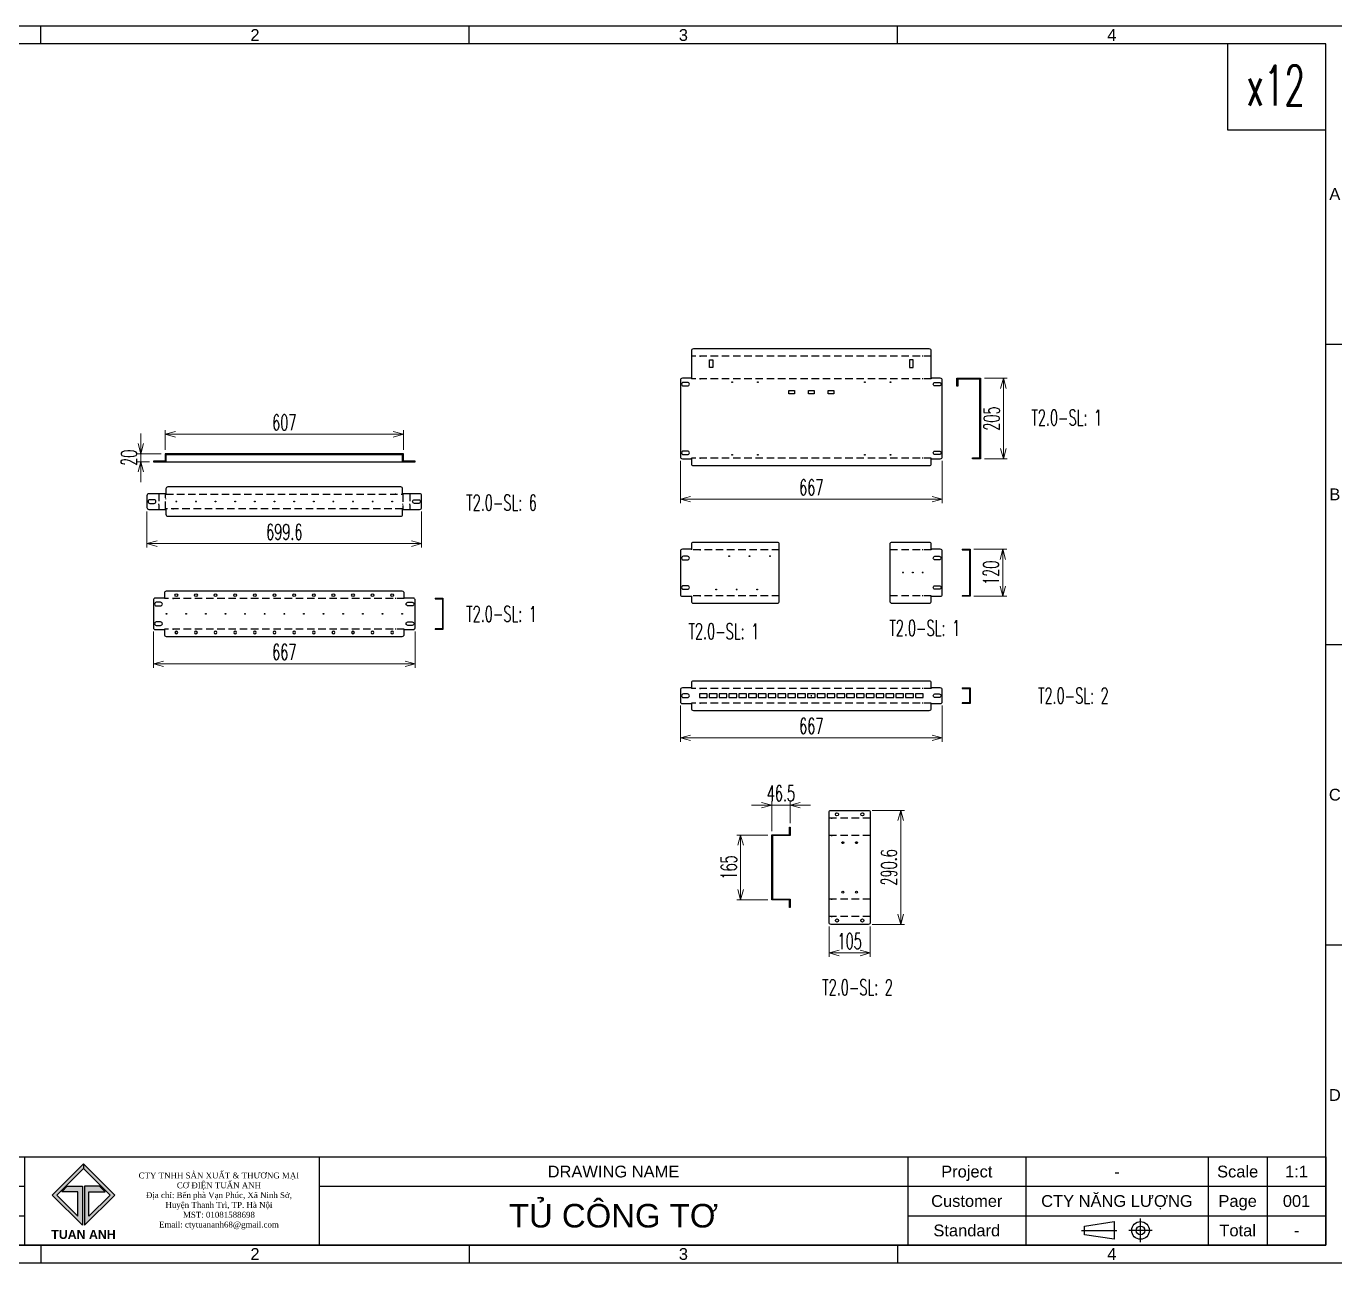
# Model space of a CAD drawing. Header units: millimetres. Extents: x -33730 to 17150, y -76829 to -27437.
# Drawn here: x 4884 to 8217, y -34348 to -31198 of the extents above; entities that cross this region are included whole.
import ezdxf
from ezdxf.enums import TextEntityAlignment as Align

# ---------------------------------------------------------------- set-up
doc = ezdxf.new("R2010")
doc.units = ezdxf.units.MM
doc.header["$LTSCALE"] = 3
doc.linetypes.add('HIDDEN', pattern=[9.525, 6.35, -3.175])
for name, color, linetype in [('@.HIDDEN', 8, 'HIDDEN'), ('@.TEXT', 7, 'Continuous'), ('@.VISIBLE', 7, 'Continuous'), ('dim', 7, 'Continuous')]:
    doc.layers.add(name, color=color, linetype=linetype)
doc.styles.add('Ann_w01', font='romans.shx', dxfattribs={"width": 0.6, "bigfont": 'chineset.shx'})
doc.styles.add('Arial', font='arial.ttf')
doc.dimstyles.new('Dim 01_SC20', dxfattribs={"dimscale": 20, "dimtxt": 2, "dimasz": 1.3, "dimexe": 0.5, "dimexo": 0.5, "dimgap": 0.5, "dimtad": 1, "dimdec": 1, "dimzin": 12, "dimdsep": 46, "dimtxsty": 'Ann_w01', "dimblk": 'OPEN30', "dimcen": 1.5, "dimclrd": 6, "dimclre": 6, "dimclrt": 3, "dimadec": 1, "dimazin": 3, "dimtm": 1e-09, "dimtfac": 1, "dimtdec": 1, "dimtix": 1, "dimtmove": 0, "dimatfit": 3, "dimldrblk": 'OPEN30', "dimfxl": 1, "dimtolj": 1, "dimlwd": 0, "dimlwe": 0, "dimarcsym": 0})

# ---------------------------------------------------------------- blocks, each defined once
blk = doc.blocks.new('Oval 20x9')
at = {"layer": '@.VISIBLE', "color": 2}
blk.add_lwpolyline([(-5.5, -4.5), (5.5, -4.5, 0.414214), (10, 0), (10, 0, 0.414214), (5.5, 4.5), (-5.5, 4.5, 0.414214), (-10, 0), (-10, 0, 0.414214)], format="xyb", close=True, dxfattribs=at)
blk = doc.blocks.new('_Open30')
at = {"color": 0, "linetype": 'ByBlock', "lineweight": -2}
for p, q in [((-1, 0.27), (0, 0)), ((0, 0), (-1, -0.27)), ((0, 0), (-1, 0))]:
    blk.add_line(p, q, dxfattribs=at)
blk = doc.blocks.new('*D2309')
at = {"layer": 'Defpoints', "color": 0, "transparency": 16777216}
for p in [(5191.7, -32423.6), (5891.3, -32423.6), (5191.7, -32515.7)]:
    blk.add_point(p, dxfattribs=at)
at = {"layer": 'dim', "color": 6, "lineweight": 0, "transparency": 16777216}
for p, q in [((5191.7, -32433.6), (5191.7, -32525.7)), ((5891.3, -32433.6), (5891.3, -32525.7)), ((5865.3, -32515.7), (5217.7, -32515.7))]:
    blk.add_line(p, q, dxfattribs=at)
at = {"layer": 'dim', "color": 6, "lineweight": 0, "transparency": 16777216, "xscale": 26, "yscale": 26, "zscale": 26, "rotation": 180}
blk.add_blockref('_Open30', (5191.7, -32515.7), dxfattribs=at)
at = {"layer": 'dim', "color": 6, "lineweight": 0, "transparency": 16777216, "xscale": 26, "yscale": 26, "zscale": 26}
blk.add_blockref('_Open30', (5891.3, -32515.7), dxfattribs=at)
at = {"layer": 'dim', "color": 3, "transparency": 16777216, "insert": (5541.5, -32485.7), "char_height": 40, "attachment_point": 5, "style": 'Ann_w01'}
blk.add_mtext('\\A1;699.6', dxfattribs=at)
blk = doc.blocks.new('*D2303')
at = {"layer": 'Defpoints', "color": 0, "transparency": 16777216}
for p in [(5845, -32237.1), (5238, -32287), (5845, -32287)]:
    blk.add_point(p, dxfattribs=at)
at = {"layer": 'dim', "color": 6, "lineweight": 0, "transparency": 16777216}
for p, q in [((5238, -32277), (5238, -32227.1)), ((5845, -32277), (5845, -32227.1)), ((5264, -32237.1), (5819, -32237.1))]:
    blk.add_line(p, q, dxfattribs=at)
at = {"layer": 'dim', "color": 6, "lineweight": 0, "transparency": 16777216, "xscale": 26, "yscale": 26, "zscale": 26, "rotation": 180}
blk.add_blockref('_Open30', (5238, -32237.1), dxfattribs=at)
at = {"layer": 'dim', "color": 6, "lineweight": 0, "transparency": 16777216, "xscale": 26, "yscale": 26, "zscale": 26}
blk.add_blockref('_Open30', (5845, -32237.1), dxfattribs=at)
at = {"layer": 'dim', "color": 3, "transparency": 16777216, "insert": (5541.5, -32207.1), "char_height": 40, "attachment_point": 5, "style": 'Ann_w01'}
blk.add_mtext('\\A1;607', dxfattribs=at)
blk = doc.blocks.new('*D2304')
at = {"layer": 'Defpoints', "color": 0, "transparency": 16777216}
for p in [(5176.1, -32287), (5238, -32287), (5208, -32307)]:
    blk.add_point(p, dxfattribs=at)
at = {"layer": 'dim', "color": 6, "lineweight": 0, "transparency": 16777216}
for p, q in [((5176.1, -32261), (5176.1, -32235)), ((5228, -32287), (5166.1, -32287)), ((5176.1, -32307), (5176.1, -32287)), ((5198, -32307), (5166.1, -32307)), ((5176.1, -32333), (5176.1, -32359))]:
    blk.add_line(p, q, dxfattribs=at)
at = {"layer": 'dim', "color": 6, "lineweight": 0, "transparency": 16777216, "xscale": 26, "yscale": 26, "zscale": 26}
for p, rotation in [((5176.1, -32287), 270), ((5176.1, -32307), 90)]:
    blk.add_blockref('_Open30', p, dxfattribs=dict(at, rotation=rotation))
at = {"layer": 'dim', "color": 3, "transparency": 16777216, "insert": (5146.1, -32297), "char_height": 40, "attachment_point": 5, "rotation": 90, "style": 'Ann_w01'}
blk.add_mtext('\\A1;20', dxfattribs=at)
blk = doc.blocks.new('*D2305')
at = {"layer": 'Defpoints', "color": 0, "transparency": 16777216}
for p in [(5208, -32729.6), (5875, -32729.6), (5208, -32821.7)]:
    blk.add_point(p, dxfattribs=at)
at = {"layer": 'dim', "color": 6, "lineweight": 0, "transparency": 16777216}
for p, q in [((5208, -32739.6), (5208, -32831.7)), ((5875, -32739.6), (5875, -32831.7)), ((5849, -32821.7), (5234, -32821.7))]:
    blk.add_line(p, q, dxfattribs=at)
at = {"layer": 'dim', "color": 6, "lineweight": 0, "transparency": 16777216, "xscale": 26, "yscale": 26, "zscale": 26, "rotation": 180}
blk.add_blockref('_Open30', (5208, -32821.7), dxfattribs=at)
at = {"layer": 'dim', "color": 6, "lineweight": 0, "transparency": 16777216, "xscale": 26, "yscale": 26, "zscale": 26}
blk.add_blockref('_Open30', (5875, -32821.7), dxfattribs=at)
at = {"layer": 'dim', "color": 3, "transparency": 16777216, "insert": (5541.5, -32791.7), "char_height": 40, "attachment_point": 5, "style": 'Ann_w01'}
blk.add_mtext('\\A1;667', dxfattribs=at)
blk = doc.blocks.new('*U2298')
at = {"layer": '@.VISIBLE'}
blk.add_circle((0, 0), 1, dxfattribs=at)
blk = doc.blocks.new('*U2294')
at = {"layer": '@.VISIBLE', "color": 0, "linetype": 'ByBlock', "lineweight": -2}
for p in [(0, 0), (50, 0), (100, 0), (150, 0), (200, 0), (250, 0), (300, 0), (350, 0), (400, 0), (450, 0), (500, 0), (550, 0), (600, 0)]:
    blk.add_blockref('*U2298', p, dxfattribs=at)
blk = doc.blocks.new('*D2306')
at = {"layer": 'Defpoints', "color": 0, "transparency": 16777216}
for p in [(6550.4, -32918.1), (7217.4, -32918.1), (6550.4, -33010.3)]:
    blk.add_point(p, dxfattribs=at)
at = {"layer": 'dim', "color": 6, "lineweight": 0, "transparency": 16777216}
for p, q in [((6550.4, -32928.1), (6550.4, -33020.3)), ((7217.4, -32928.1), (7217.4, -33020.3)), ((7191.4, -33010.3), (6576.4, -33010.3))]:
    blk.add_line(p, q, dxfattribs=at)
at = {"layer": 'dim', "color": 6, "lineweight": 0, "transparency": 16777216, "xscale": 26, "yscale": 26, "zscale": 26, "rotation": 180}
blk.add_blockref('_Open30', (6550.4, -33010.3), dxfattribs=at)
at = {"layer": 'dim', "color": 6, "lineweight": 0, "transparency": 16777216, "xscale": 26, "yscale": 26, "zscale": 26}
blk.add_blockref('_Open30', (7217.4, -33010.3), dxfattribs=at)
at = {"layer": 'dim', "color": 3, "transparency": 16777216, "insert": (6883.9, -32980.3), "char_height": 40, "attachment_point": 5, "style": 'Ann_w01'}
blk.add_mtext('\\A1;667', dxfattribs=at)
blk = doc.blocks.new('*U2296')
at = {"layer": '@.VISIBLE'}
blk.add_lwpolyline([(-10, -4.5), (10, -4.5), (10, 4.5), (-10, 4.5)], close=True, dxfattribs=at)
blk = doc.blocks.new('*U2297')
at = {"layer": '@.VISIBLE', "color": 0, "linetype": 'ByBlock', "lineweight": -2}
for p in [(0, 0), (25, 0), (50, 0), (75, 0), (100, 0), (125, 0), (150, 0), (175, 0), (200, 0), (225, 0), (250, 0), (275, 0), (300, 0), (325, 0), (350, 0), (375, 0), (400, 0), (425, 0), (450, 0), (475, 0), (500, 0), (525, 0), (550, 0)]:
    blk.add_blockref('*U2296', p, dxfattribs=at)
blk = doc.blocks.new('*D2310')
at = {"layer": 'Defpoints', "color": 0, "transparency": 16777216}
for p in [(6550.4, -32294.5), (7217.4, -32294.5), (6550.4, -32402.6)]:
    blk.add_point(p, dxfattribs=at)
at = {"layer": 'dim', "color": 6, "lineweight": 0, "transparency": 16777216}
for p, q in [((6550.4, -32304.5), (6550.4, -32412.6)), ((7217.4, -32304.5), (7217.4, -32412.6)), ((7191.4, -32402.6), (6576.4, -32402.6))]:
    blk.add_line(p, q, dxfattribs=at)
at = {"layer": 'dim', "color": 6, "lineweight": 0, "transparency": 16777216, "xscale": 26, "yscale": 26, "zscale": 26, "rotation": 180}
blk.add_blockref('_Open30', (6550.4, -32402.6), dxfattribs=at)
at = {"layer": 'dim', "color": 6, "lineweight": 0, "transparency": 16777216, "xscale": 26, "yscale": 26, "zscale": 26}
blk.add_blockref('_Open30', (7217.4, -32402.6), dxfattribs=at)
at = {"layer": 'dim', "color": 3, "transparency": 16777216, "insert": (6883.9, -32372.6), "char_height": 40, "attachment_point": 5, "style": 'Ann_w01'}
blk.add_mtext('\\A1;667', dxfattribs=at)
blk = doc.blocks.new('*U2299')
at = {"layer": '@.VISIBLE'}
blk.add_circle((0, 0), 3.5, dxfattribs=at)
blk = doc.blocks.new('*U2300')
at = {"layer": '@.VISIBLE', "color": 0, "linetype": 'ByBlock', "lineweight": -2}
for p in [(0, 0), (50, 0), (100, 0), (150, 0), (200, 0), (250, 0), (300, 0), (350, 0), (400, 0), (450, 0), (500, 0), (550, 0)]:
    blk.add_blockref('*U2299', p, dxfattribs=at)
blk = doc.blocks.new('*U2301')
at = {"layer": '@.VISIBLE'}
blk.add_circle((0, 0), 3.5, dxfattribs=at)
blk = doc.blocks.new('*U2302')
at = {"layer": '@.VISIBLE', "color": 0, "linetype": 'ByBlock', "lineweight": -2}
for p in [(0, 0), (50, 0), (100, 0), (150, 0), (200, 0), (250, 0), (300, 0), (350, 0), (400, 0), (450, 0), (500, 0), (550, 0)]:
    blk.add_blockref('*U2301', p, dxfattribs=at)
blk = doc.blocks.new('*D2311')
at = {"layer": 'Defpoints', "color": 0, "transparency": 16777216}
for p in [(6783.3, -33257.9), (6703.8, -33422.9), (6783.3, -33422.9)]:
    blk.add_point(p, dxfattribs=at)
at = {"layer": 'dim', "color": 6, "lineweight": 0, "transparency": 16777216}
for p, q in [((6773.3, -33257.9), (6693.8, -33257.9)), ((6703.8, -33283.9), (6703.8, -33396.9)), ((6773.3, -33422.9), (6693.8, -33422.9))]:
    blk.add_line(p, q, dxfattribs=at)
at = {"layer": 'dim', "color": 6, "lineweight": 0, "transparency": 16777216, "xscale": 26, "yscale": 26, "zscale": 26}
for p, rotation in [((6703.8, -33257.9), 90), ((6703.8, -33422.9), 270)]:
    blk.add_blockref('_Open30', p, dxfattribs=dict(at, rotation=rotation))
at = {"layer": 'dim', "color": 3, "transparency": 16777216, "insert": (6673.8, -33340.4), "char_height": 40, "attachment_point": 5, "rotation": 90, "style": 'Ann_w01'}
blk.add_mtext('\\A1;165', dxfattribs=at)
blk = doc.blocks.new('*D2312')
at = {"layer": 'Defpoints', "color": 0, "transparency": 16777216}
for p in [(6783.3, -33181.7), (6783.3, -33257.9), (6829.8, -33237.9)]:
    blk.add_point(p, dxfattribs=at)
at = {"layer": 'dim', "color": 6, "lineweight": 0, "transparency": 16777216}
for p, q in [((6757.3, -33181.7), (6731.3, -33181.7)), ((6783.3, -33247.9), (6783.3, -33171.7)), ((6829.8, -33181.7), (6783.3, -33181.7)), ((6829.8, -33227.9), (6829.8, -33171.7)), ((6855.8, -33181.7), (6881.8, -33181.7))]:
    blk.add_line(p, q, dxfattribs=at)
at = {"layer": 'dim', "color": 6, "lineweight": 0, "transparency": 16777216, "xscale": 26, "yscale": 26, "zscale": 26}
blk.add_blockref('_Open30', (6783.3, -33181.7), dxfattribs=at)
at = {"layer": 'dim', "color": 6, "lineweight": 0, "transparency": 16777216, "xscale": 26, "yscale": 26, "zscale": 26, "rotation": 180}
blk.add_blockref('_Open30', (6829.8, -33181.7), dxfattribs=at)
at = {"layer": 'dim', "color": 3, "transparency": 16777216, "insert": (6806.5, -33151.7), "char_height": 40, "attachment_point": 5, "style": 'Ann_w01'}
blk.add_mtext('\\A1;46.5', dxfattribs=at)
blk = doc.blocks.new('*D2313')
at = {"layer": 'Defpoints', "color": 0, "transparency": 16777216}
for p in [(6929.1, -33480.7), (7034.1, -33480.7), (7034.1, -33558.3)]:
    blk.add_point(p, dxfattribs=at)
at = {"layer": 'dim', "color": 6, "lineweight": 0, "transparency": 16777216}
for p, q in [((6929.1, -33490.7), (6929.1, -33568.3)), ((7034.1, -33490.7), (7034.1, -33568.3)), ((6955.1, -33558.3), (7008.1, -33558.3))]:
    blk.add_line(p, q, dxfattribs=at)
at = {"layer": 'dim', "color": 6, "lineweight": 0, "transparency": 16777216, "xscale": 26, "yscale": 26, "zscale": 26, "rotation": 180}
blk.add_blockref('_Open30', (6929.1, -33558.3), dxfattribs=at)
at = {"layer": 'dim', "color": 6, "lineweight": 0, "transparency": 16777216, "xscale": 26, "yscale": 26, "zscale": 26}
blk.add_blockref('_Open30', (7034.1, -33558.3), dxfattribs=at)
at = {"layer": 'dim', "color": 3, "transparency": 16777216, "insert": (6981.6, -33528.3), "char_height": 40, "attachment_point": 5, "style": 'Ann_w01'}
blk.add_mtext('\\A1;105', dxfattribs=at)
blk = doc.blocks.new('*D2314')
at = {"layer": 'Defpoints', "color": 0, "transparency": 16777216}
for p in [(7029.1, -33195.1), (7111.7, -33195.1), (7029.1, -33485.7)]:
    blk.add_point(p, dxfattribs=at)
at = {"layer": 'dim', "color": 6, "lineweight": 0, "transparency": 16777216}
for p, q in [((7039.1, -33195.1), (7121.7, -33195.1)), ((7111.7, -33459.7), (7111.7, -33221.1)), ((7039.1, -33485.7), (7121.7, -33485.7))]:
    blk.add_line(p, q, dxfattribs=at)
at = {"layer": 'dim', "color": 6, "lineweight": 0, "transparency": 16777216, "xscale": 26, "yscale": 26, "zscale": 26}
for p, rotation in [((7111.7, -33195.1), 90), ((7111.7, -33485.7), 270)]:
    blk.add_blockref('_Open30', p, dxfattribs=dict(at, rotation=rotation))
at = {"layer": 'dim', "color": 3, "transparency": 16777216, "insert": (7081.7, -33340.4), "char_height": 40, "attachment_point": 5, "rotation": 90, "style": 'Ann_w01'}
blk.add_mtext('\\A1;290.6', dxfattribs=at)
blk = doc.blocks.new('Standard ISO')
at = {"color": 6}
for p, q in [((-6, 0), (0, 0)), ((6, 0), (2, 0)), ((4, -2), (4, 2))]:
    blk.add_line(p, q, dxfattribs=at)
blk.add_lwpolyline([(-0.5, 1.5), (-0.5, -1.5), (-5.5, -0.75), (-5.5, 0.75), (-0.5, 1.5)])
for radius in [1.5, 0.75]:
    blk.add_circle((4, 0), radius)
blk = doc.blocks.new('A$C4dbb82d6')
at = {"layer": '@.VISIBLE'}
h = blk.add_hatch(color=30, dxfattribs=at)
h.dxf.hatch_style = 1
h.paths.add_polyline_path([(0.21, 4.97), (3.62, 1.56), (3.62, 5.97), (1.92, 5.97), (1.3, 5.35), (3.12, 5.35), (3.12, 2.59), (0.74, 4.97), (3.75, 7.98), (3.75, 8.51)])
h = blk.add_hatch(color=150, dxfattribs=at)
h.dxf.hatch_style = 1
h.paths.add_polyline_path([(6.76, 4.97), (4.37, 2.59), (4.37, 5.35), (6.2, 5.35), (5.58, 5.97), (3.88, 5.97), (3.88, 1.56), (7.29, 4.97), (3.75, 8.51), (3.75, 7.98)])
at = {"layer": '@.VISIBLE', "color": 30}
blk.add_lwpolyline([(3.62, 5.97), (3.62, 1.56), (0.21, 4.97), (3.75, 8.51), (3.75, 7.98), (0.74, 4.97), (3.12, 2.59), (3.12, 5.35), (1.3, 5.35), (1.92, 5.97)], close=True, dxfattribs=at)
at = {"layer": '@.VISIBLE', "color": 150}
blk.add_lwpolyline([(3.88, 5.97), (3.88, 1.56), (7.29, 4.97), (3.75, 8.51), (3.75, 7.98), (6.76, 4.97), (4.37, 2.59), (4.37, 5.35), (6.2, 5.35), (5.58, 5.97)], close=True, dxfattribs=at)
at = {"layer": '@.VISIBLE', "color": 30, "insert": (3.75, 0.51), "char_height": 1, "attachment_point": 5, "style": 'Ann_w01'}
blk.add_mtext_dynamic_manual_height_columns('{\\fArial|b1|i0|c0|p34;\\W1;TUAN ANH}', width=7.5, gutter_width=49.6, heights=[0], dxfattribs=at)
blk = doc.blocks.new('KHUNG BAN VE (Made by Tung)')
at = {"layer": '@.VISIBLE', "color": 8}
for p, q in [((75.75, 207), (75.75, 210)), ((148.5, 207), (148.5, 210)), ((221.25, 207), (221.25, 210)), ((3, 156), (0, 156)), ((294, 156), (297, 156)), ((3, 105), (0, 105)), ((294, 105), (297, 105)), ((3, 54), (0, 54)), ((294, 54), (297, 54)), ((23, 18), (23, 3)), ((53, 18), (53, 3)), ((73, 18), (73, 3)), ((123, 18), (123, 3)), ((223, 18), (223, 3)), ((243, 18), (243, 3)), ((274, 18), (274, 3)), ((284, 18), (284, 3)), ((3, 13), (73, 13)), ((123, 13), (294, 13)), ((3, 8), (73, 8)), ((23, 8), (3, 3)), ((223, 8), (294, 8)), ((75.75, 3), (75.75, 0)), ((148.5, 3), (148.5, 0)), ((221.25, 3), (221.25, 0))]:
    blk.add_line(p, q, dxfattribs=at)
for points in [[(0, 0), (297, 0), (297, 210), (0, 210)], [(3, 3), (294, 3), (294, 207), (3, 207)], [(3, 18), (294, 18), (294, 3), (3, 3)]]:
    blk.add_lwpolyline(points, close=True, dxfattribs=at)
at = {"xscale": 1.5, "yscale": 1.5, "zscale": 1.5}
blk.add_blockref('A$C4dbb82d6', (77.375, 4.041), dxfattribs=at)
blk.add_blockref('Standard ISO', (258.5, 5.5))
at = {"layer": '@.TEXT', "color": 1, "style": 'Arial'}
for s, p in [('1', (39.375, 208.5)), ('2', (112.125, 208.5)), ('3', (184.875, 208.5)), ('4', (257.625, 208.5)), ('A', (1.5, 181.5)), ('A', (295.5, 181.5)), ('B', (1.5, 130.5)), ('B', (295.5, 130.5)), ('C', (1.5, 79.5)), ('C', (295.5, 79.5)), ('D', (1.5, 28.5)), ('D', (295.5, 28.5)), ('08/08/2026', (63, 15.5)), ('08/08/2026', (63, 10.5)), ('1', (39.375, 1.5)), ('2', (112.125, 1.5)), ('3', (184.875, 1.5)), ('4', (257.625, 1.5))]:
    blk.add_text(s, height=2, dxfattribs=at).set_placement(p, align=Align.MIDDLE_CENTER)
at = {"layer": '@.TEXT', "color": 2, "style": 'Arial'}
for s, p in [('Designer', (13, 15.5)), ('DRAWING NAME', (173, 15.5)), ('Project', (233, 15.5)), ('Scale', (279, 15.5)), ('Approved', (13, 10.5)), ('Customer', (233, 10.5)), ('Page', (279, 10.5)), ('Name', (38, 5.5)), ('Date', (63, 5.5)), ('Standard', (233, 5.5)), ('Total', (279, 5.5))]:
    blk.add_text(s, height=2, dxfattribs=at).set_placement(p, align=Align.MIDDLE_CENTER)
at = {"layer": '@.TEXT', "color": 1, "style": 'Arial'}
for tag, height, p in [('DESIGNER_NAME', 2, (38, 15.5)), ('PROJECT_CODE', 2, (258.5, 15.5)), ('SCALE', 2, (289, 15.5)), ('APPROVED_NAME', 2, (38, 10.5)), ('CUSTOMER_NAME', 2, (258.5, 10.5)), ('PAGE', 2, (289, 10.5)), ('DRAWING_NAME', 4, (173, 8)), ('TOTAL', 2, (289, 5.5))]:
    blk.add_attdef(tag, text='', height=height, dxfattribs=at).set_placement(p, align=Align.MIDDLE_CENTER)
at = {"layer": '@.VISIBLE', "color": 30, "insert": (106, 10.5), "char_height": 1, "attachment_point": 5, "style": 'Ann_w01'}
blk.add_mtext_dynamic_manual_height_columns('{\\fTimes New Roman|b0|i0|c0|p18;\\W1;CTY TNHH SẢN XUẤT & THƯƠNG MẠI CƠ ĐIỆN TUẤN ANH\\PĐịa chỉ: Bến phà Vạn Phúc, Xã Ninh Sở, Huyện Thanh Trì, TP. Hà Nội\\PMST: 01081588698\\PEmail: ctytuananh68@gmail.com}', width=28.70976, gutter_width=99.197, heights=[0], dxfattribs=at)
blk = doc.blocks.new('*D2323')
at = {"layer": '@.VISIBLE', "color": 6, "lineweight": 0, "transparency": 16777216}
for p, q in [((7298.2, -32529.9), (7381.6, -32529.9)), ((7371.6, -32623.9), (7371.6, -32555.9)), ((7298.2, -32649.9), (7381.6, -32649.9))]:
    blk.add_line(p, q, dxfattribs=at)
at = {"layer": 'Defpoints', "color": 0, "transparency": 16777216}
for p in [(7288.2, -32529.9), (7371.6, -32529.9), (7288.2, -32649.9)]:
    blk.add_point(p, dxfattribs=at)
at = {"layer": '@.VISIBLE', "color": 6, "lineweight": 0, "transparency": 16777216, "xscale": 26, "yscale": 26, "zscale": 26}
for p, rotation in [((7371.6, -32529.9), 90), ((7371.6, -32649.9), 270)]:
    blk.add_blockref('_Open30', p, dxfattribs=dict(at, rotation=rotation))
at = {"layer": '@.VISIBLE', "color": 3, "transparency": 16777216, "insert": (7341.6, -32589.9), "char_height": 40, "attachment_point": 5, "rotation": 90, "style": 'Ann_w01'}
blk.add_mtext('\\A1;120', dxfattribs=at)
blk = doc.blocks.new('*D2325')
at = {"layer": '@.VISIBLE', "color": 6, "lineweight": 0, "transparency": 16777216}
for p, q in [((7324.9, -32094.5), (7383.1, -32094.5)), ((7373.1, -32273.5), (7373.1, -32120.5)), ((7324.9, -32299.5), (7383.1, -32299.5))]:
    blk.add_line(p, q, dxfattribs=at)
at = {"layer": 'Defpoints', "color": 0, "transparency": 16777216}
for p in [(7314.9, -32094.5), (7373.1, -32094.5), (7314.9, -32299.5)]:
    blk.add_point(p, dxfattribs=at)
at = {"layer": '@.VISIBLE', "color": 6, "lineweight": 0, "transparency": 16777216, "xscale": 26, "yscale": 26, "zscale": 26}
for p, rotation in [((7373.1, -32094.5), 90), ((7373.1, -32299.5), 270)]:
    blk.add_blockref('_Open30', p, dxfattribs=dict(at, rotation=rotation))
at = {"layer": '@.VISIBLE', "color": 3, "transparency": 16777216, "insert": (7343.1, -32197), "char_height": 40, "attachment_point": 5, "rotation": 90, "style": 'Ann_w01'}
blk.add_mtext('\\A1;205', dxfattribs=at)

msp = doc.modelspace()

# ---------------------------------------------------------------- linework, layer by layer
at = {"color": 3}
for centre in [(6964.12, -33277.36), (6999.12, -33277.36), (6964.12, -33403.36), (6999.12, -33403.36)]:
    msp.add_circle(centre, 2.5, dxfattribs=at)
at = {"layer": '@.HIDDEN', "linetype": 'HIDDEN'}
for p, q in [((5221.85, -32388.57), (5221.85, -32428.57)), ((5861.05, -32388.57), (5861.05, -32428.57)), ((5539.95, -32694.58), (5542.95, -32694.58)), ((5541.45, -32693.08), (5541.45, -32696.08)), ((6883.93, -32901.59), (6883.93, -32904.59)), ((6882.43, -32903.09), (6885.43, -32903.09))]:
    msp.add_line(p, q, dxfattribs=at)
at = {"layer": '@.HIDDEN'}
for p, q in [((7034.12, -33215.26), (6929.12, -33215.26)), ((7034.12, -33259.16), (6929.12, -33259.16)), ((7034.12, -33421.56), (6929.12, -33421.56)), ((7034.12, -33465.46), (6929.12, -33465.46))]:
    msp.add_line(p, q, dxfattribs=at)
at = {"layer": '@.HIDDEN', "linetype": 'HIDDEN'}
for points in [[(7189.43, -32038.45), (6578.43, -32038.45)], [(7189.43, -32095.85), (6578.43, -32095.85)], [(7189.43, -32298.25), (6578.43, -32298.25)], [(6802.43, -32531.21), (6578.43, -32531.21)], [(7189.43, -32531.21), (7083.93, -32531.21)], [(5846.95, -32655.88), (5235.95, -32655.88)], [(6802.43, -32648.61), (6578.43, -32648.61)], [(7189.43, -32648.61), (7083.93, -32648.61)], [(5846.95, -32733.28), (5235.95, -32733.28)], [(7189.43, -32884.39), (6578.43, -32884.39)], [(7189.43, -32921.79), (6578.43, -32921.79)]]:
    msp.add_lwpolyline(points, dxfattribs=at)
msp.add_lwpolyline([(5843.65, -32427.27), (5239.25, -32427.27), (5239.25, -32389.87), (5843.65, -32389.87)], close=True, dxfattribs=at)
at = {"layer": '@.VISIBLE', "color": 1}
for p, q in [((6599.81, -32038.45), (6601.81, -32038.45)), ((7168.06, -32038.45), (7166.06, -32038.45)), ((6599.81, -32095.85), (6601.81, -32095.85)), ((7168.06, -32095.85), (7166.06, -32095.85)), ((6599.81, -32298.25), (6601.81, -32298.25)), ((7168.06, -32298.25), (7166.06, -32298.25)), ((5221.85, -32400.71), (5221.85, -32402.71)), ((5239.25, -32400.71), (5239.25, -32402.71)), ((5257.33, -32389.87), (5259.33, -32389.87)), ((5825.58, -32389.87), (5823.58, -32389.87)), ((5843.65, -32400.71), (5843.65, -32402.71)), ((5861.05, -32400.71), (5861.05, -32402.71)), ((5221.85, -32416.43), (5221.85, -32414.43)), ((5239.25, -32416.43), (5239.25, -32414.43)), ((5257.33, -32427.27), (5259.33, -32427.27)), ((5825.58, -32427.27), (5823.58, -32427.27)), ((5843.65, -32416.43), (5843.65, -32414.43)), ((5861.05, -32416.43), (5861.05, -32414.43)), ((6599.81, -32531.21), (6601.81, -32531.21)), ((7168.06, -32531.21), (7166.06, -32531.21)), ((5257.33, -32655.88), (5259.33, -32655.88)), ((5825.58, -32655.88), (5823.58, -32655.88)), ((6599.81, -32648.61), (6601.81, -32648.61)), ((7168.06, -32648.61), (7166.06, -32648.61)), ((5257.33, -32733.28), (5259.33, -32733.28)), ((5825.58, -32733.28), (5823.58, -32733.28)), ((6599.81, -32884.39), (6601.81, -32884.39)), ((7168.06, -32884.39), (7166.06, -32884.39)), ((6599.81, -32921.79), (6601.81, -32921.79)), ((7168.06, -32921.79), (7166.06, -32921.79)), ((6934.44, -33215.26), (6937.44, -33215.26)), ((7028.8, -33215.26), (7025.8, -33215.26)), ((6934.44, -33259.16), (6937.44, -33259.16)), ((7028.8, -33259.16), (7025.8, -33259.16)), ((6934.44, -33421.56), (6937.44, -33421.56)), ((7028.8, -33421.56), (7025.8, -33421.56)), ((6934.44, -33465.46), (6937.44, -33465.46)), ((7028.8, -33465.46), (7025.8, -33465.46))]:
    msp.add_line(p, q, dxfattribs=at)
at = {"layer": '@.VISIBLE'}
for p, q in [((6578.43, -32094.55), (6578.43, -32095.85)), ((7189.43, -32094.55), (7189.43, -32095.85)), ((6578.43, -32299.55), (6578.43, -32298.25)), ((7189.43, -32299.55), (7189.43, -32298.25)), ((5239.95, -32388.57), (5239.95, -32389.87)), ((5842.95, -32388.57), (5842.95, -32389.87)), ((5239.95, -32428.57), (5239.95, -32427.27)), ((5842.95, -32428.57), (5842.95, -32427.27)), ((6578.43, -32529.91), (6578.43, -32531.21)), ((7189.43, -32529.91), (7189.43, -32531.21)), ((7268.15, -32529.91), (7268.15, -32531.41)), ((7288.15, -32552.41), (7286.65, -32552.41)), ((7288.15, -32627.41), (7286.65, -32627.41)), ((5235.95, -32654.58), (5235.95, -32655.88)), ((5846.95, -32654.58), (5846.95, -32655.88)), ((5925.67, -32654.58), (5925.67, -32656.08)), ((6578.43, -32649.91), (6578.43, -32648.61)), ((7189.43, -32649.91), (7189.43, -32648.61)), ((7268.15, -32648.41), (7268.15, -32649.91)), ((5945.67, -32669.58), (5944.17, -32669.58)), ((5235.95, -32734.58), (5235.95, -32733.28)), ((5846.95, -32734.58), (5846.95, -32733.28)), ((5925.67, -32733.08), (5925.67, -32734.58)), ((5945.67, -32719.58), (5944.17, -32719.58)), ((6578.43, -32883.09), (6578.43, -32884.39)), ((7189.43, -32883.09), (7189.43, -32884.39)), ((7268.15, -32883.09), (7268.15, -32884.59)), ((6578.43, -32923.09), (6578.43, -32921.79)), ((7189.43, -32923.09), (7189.43, -32921.79)), ((7268.15, -32921.59), (7268.15, -32923.09)), ((7288.15, -32903.09), (7286.65, -32903.09)), ((7288.15, -32903.09), (7286.65, -32903.09))]:
    msp.add_line(p, q, dxfattribs=at)
for points in [[(8194.95, -31242.63), (7943.82, -31242.63), (7943.82, -31461.86), (8194.95, -31461.86)], [(6633.43, -32047.15), (6633.43, -32067.15), (6624.43, -32067.15), (6624.43, -32047.15)], [(7134.43, -32047.15), (7134.43, -32067.15), (7143.43, -32067.15), (7143.43, -32047.15)], [(7294.85, -32297.55), (7312.85, -32297.55), (7312.85, -32096.55), (7256.85, -32096.55), (7256.85, -32114.55), (7254.85, -32114.55), (7254.85, -32094.55), (7314.85, -32094.55), (7314.85, -32299.55), (7294.85, -32299.55)], [(6826.43, -32125.55), (6841.43, -32125.55), (6841.43, -32134.55), (6826.43, -32134.55)], [(6876.43, -32125.56), (6891.43, -32125.56), (6891.43, -32134.56), (6876.43, -32134.56)], [(6926.43, -32125.56), (6941.43, -32125.56), (6941.43, -32134.56), (6926.43, -32134.56)], [(5874.95, -32305.52), (5844.95, -32305.52), (5844.95, -32287.02), (5237.95, -32287.02), (5237.95, -32305.52), (5207.95, -32305.52), (5207.95, -32307.02), (5239.45, -32307.02), (5239.45, -32288.52), (5843.45, -32288.52), (5843.45, -32307.02), (5874.95, -32307.02)], [(6828.3, -33442.86), (6828.3, -33422.86), (6783.3, -33422.86), (6783.3, -33257.86), (6828.3, -33257.86), (6828.3, -33237.86), (6829.8, -33237.86), (6829.8, -33259.36), (6784.8, -33259.36), (6784.8, -33421.36), (6829.8, -33421.36), (6829.8, -33442.86)]]:
    msp.add_lwpolyline(points, close=True, dxfattribs=at)
for points in [[(7189.43, -32094.55), (7189.43, -32024.75, 0.4142136), (7184.43, -32019.75), (6583.43, -32019.75, 0.4142136), (6578.43, -32024.75), (6578.43, -32094.55)], [(6578.43, -32094.55), (6555.43, -32094.55, 0.4142136), (6550.43, -32099.55), (6550.43, -32294.55, 0.4142136), (6555.43, -32299.55), (6578.43, -32299.55)], [(7189.43, -32299.55), (7212.43, -32299.55, 0.4142136), (7217.43, -32294.55), (7217.43, -32099.55, 0.4142136), (7212.43, -32094.55), (7189.43, -32094.55)], [(6578.43, -32299.55), (6578.43, -32311.95, 0.4142136), (6583.43, -32316.95), (7184.43, -32316.95, 0.4142136), (7189.43, -32311.95), (7189.43, -32299.55)], [(5239.95, -32388.57), (5196.65, -32388.57, 0.4142136), (5191.65, -32393.57), (5191.65, -32423.57, 0.4142136), (5196.65, -32428.57), (5239.95, -32428.57)], [(5842.95, -32388.57), (5842.95, -32376.17, 0.4142136), (5837.95, -32371.17), (5244.95, -32371.17, 0.4142136), (5239.95, -32376.17), (5239.95, -32388.57)], [(5842.95, -32428.57), (5886.25, -32428.57, 0.4142136), (5891.25, -32423.57), (5891.25, -32393.57, 0.4142136), (5886.25, -32388.57), (5842.95, -32388.57)], [(5239.95, -32428.57), (5239.95, -32440.97, 0.4142136), (5244.95, -32445.97), (5837.95, -32445.97, 0.4142136), (5842.95, -32440.97), (5842.95, -32428.57)], [(6578.43, -32529.91), (6555.43, -32529.91, 0.4142136), (6550.43, -32534.91), (6550.43, -32644.91, 0.4142136), (6555.43, -32649.91), (6578.43, -32649.91)], [(6578.43, -32649.91), (6578.43, -32662.31, 0.4142136), (6583.43, -32667.31), (6797.43, -32667.31, 0.4142136), (6802.43, -32662.31), (6802.43, -32517.51, 0.4142136), (6797.43, -32512.51), (6583.43, -32512.51, 0.4142136), (6578.43, -32517.51), (6578.43, -32529.91)], [(7189.43, -32529.91), (7189.43, -32517.51, 0.4142136), (7184.43, -32512.51), (7088.93, -32512.51, 0.4142136), (7083.93, -32517.51), (7083.93, -32662.31, 0.4142136), (7088.93, -32667.31), (7184.43, -32667.31, 0.4142136), (7189.43, -32662.31), (7189.43, -32649.91)], [(7189.43, -32649.91), (7212.43, -32649.91, 0.4142136), (7217.43, -32644.91), (7217.43, -32534.91, 0.4142136), (7212.43, -32529.91), (7189.43, -32529.91)], [(5235.95, -32654.58), (5212.95, -32654.58, 0.4142136), (5207.95, -32659.58), (5207.95, -32729.58, 0.4142136), (5212.95, -32734.58), (5235.95, -32734.58)], [(5846.95, -32654.58), (5846.95, -32642.18, 0.4142136), (5841.95, -32637.18), (5240.95, -32637.18, 0.4142136), (5235.95, -32642.18), (5235.95, -32654.58)], [(5846.95, -32734.58), (5869.95, -32734.58, 0.4142136), (5874.95, -32729.58), (5874.95, -32659.58, 0.4142136), (5869.95, -32654.58), (5846.95, -32654.58)], [(5235.95, -32734.58), (5235.95, -32746.98, 0.4142136), (5240.95, -32751.98), (5841.95, -32751.98, 0.4142136), (5846.95, -32746.98), (5846.95, -32734.58)], [(7189.43, -32883.09), (7189.43, -32870.69, 0.4142136), (7184.43, -32865.69), (6583.43, -32865.69, 0.4142136), (6578.43, -32870.69), (6578.43, -32883.09)], [(6578.43, -32883.09), (6555.43, -32883.09, 0.4142136), (6550.43, -32888.09), (6550.43, -32918.09, 0.4142136), (6555.43, -32923.09), (6578.43, -32923.09)], [(7189.43, -32923.09), (7212.43, -32923.09, 0.4142136), (7217.43, -32918.09), (7217.43, -32888.09, 0.4142136), (7212.43, -32883.09), (7189.43, -32883.09)], [(6578.43, -32923.09), (6578.43, -32935.49, 0.4142136), (6583.43, -32940.49), (7184.43, -32940.49, 0.4142136), (7189.43, -32935.49), (7189.43, -32923.09)]]:
    msp.add_lwpolyline(points, format="xyb", dxfattribs=at)
for points in [[(5239.95, -32288.52), (5239.95, -32307.02), (5842.95, -32307.02), (5842.95, -32288.52)], [(7268.15, -32529.91), (7288.15, -32529.91), (7288.15, -32649.91), (7268.15, -32649.91)], [(7268.15, -32531.41), (7286.65, -32531.41), (7286.65, -32648.41), (7268.15, -32648.41)], [(5925.67, -32654.58), (5945.67, -32654.58), (5945.67, -32734.58), (5925.67, -32734.58)], [(5925.67, -32656.08), (5944.17, -32656.08), (5944.17, -32733.08), (5925.67, -32733.08)], [(7268.15, -32883.09), (7288.15, -32883.09), (7288.15, -32923.09), (7268.15, -32923.09)], [(7268.15, -32884.59), (7286.65, -32884.59), (7286.65, -32921.59), (7268.15, -32921.59)]]:
    msp.add_lwpolyline(points, dxfattribs=at)
msp.add_lwpolyline([(7029.12, -33485.66), (6934.12, -33485.66, -0.4142136), (6929.12, -33480.66), (6929.12, -33200.06, -0.4142136), (6934.12, -33195.06), (7029.12, -33195.06, -0.4142136), (7034.12, -33200.06), (7034.12, -33480.66, -0.4142136)], format="xyb", close=True, dxfattribs=at)
for centre in [(6682.43, -32104.55), (6747.43, -32104.55), (7020.41, -32104.55), (7085.41, -32104.55), (6682.43, -32289.55), (6747.43, -32289.55), (7020.41, -32289.55), (7085.41, -32289.55), (5266.45, -32408.57), (5316.45, -32408.57), (5366.45, -32408.57), (5416.45, -32408.57), (5466.45, -32408.57), (5516.45, -32408.57), (5566.45, -32408.57), (5616.45, -32408.57), (5666.45, -32408.57), (5716.45, -32408.57), (5766.45, -32408.57), (5816.45, -32408.57), (6674.73, -32547.4), (6726.73, -32547.4), (6778.73, -32547.4), (7117.43, -32589.05), (7142.43, -32589.05), (7167.43, -32589.05), (6641.73, -32632.41), (6693.73, -32632.41), (6745.73, -32632.41)]:
    msp.add_circle(centre, 1, dxfattribs=at)
at = {"layer": '@.VISIBLE', "color": 2}
for centre in [(6949.12, -33205.06), (7014.12, -33205.06), (6949.12, -33475.66), (7014.12, -33475.66)]:
    msp.add_circle(centre, 4, dxfattribs=at)

# ---------------------------------------------------------------- block references
at = {"layer": '@.VISIBLE', "xscale": 15, "yscale": 15, "zscale": 15}
msp.add_blockref('KHUNG BAN VE (Made by Tung)', (3784.95, -34347.63), dxfattribs=at).add_auto_attribs({'APPROVED_NAME': '-', 'DESIGNER_NAME': 'N.S.TUNG', 'TOTAL': '-', 'PAGE': '001', 'SCALE': '1:1', 'CUSTOMER_NAME': 'CTY NĂNG LƯỢNG', 'PROJECT_CODE': '-', 'DRAWING_NAME': 'TỦ CÔNG TƠ'})
at = {"layer": '@.VISIBLE'}
for name, p in [('Oval 20x9', (6563.43, -32109.55)), ('Oval 20x9', (6563.43, -32284.55)), ('Oval 20x9', (5204.65, -32408.57)), ('Oval 20x9', (5204.65, -32408.57)), ('Oval 20x9', (6563.43, -32552.41)), ('Oval 20x9', (6563.43, -32627.41)), ('Oval 20x9', (5220.95, -32669.58)), ('*U2300', (5266.45, -32647.18)), ('*U2294', (5241.45, -32694.58)), ('Oval 20x9', (5220.95, -32719.58)), ('Oval 20x9', (6563.43, -32903.09)), ('Oval 20x9', (6563.43, -32903.09)), ('*U2297', (6608.93, -32903.09))]:
    msp.add_blockref(name, p, dxfattribs=at)
at = {"layer": '@.VISIBLE', "xscale": -1}
for p in [(7204.43, -32109.55), (7204.43, -32284.55), (5878.25, -32408.57), (5878.25, -32408.57), (7204.43, -32552.41), (7204.43, -32627.41), (5861.95, -32669.58), (5861.95, -32719.58), (7204.43, -32903.09), (7204.43, -32903.09)]:
    msp.add_blockref('Oval 20x9', p, dxfattribs=at)
at = {"layer": '@.VISIBLE', "xscale": -1, "rotation": 180}
msp.add_blockref('*U2302', (5266.45, -32741.98), dxfattribs=at)

# ---------------------------------------------------------------- texts
at = {"layer": '@.VISIBLE', "color": 2, "style": 'Ann_w01', "width": 0.6}
for s, height, p in [('x12', 101.532, (8066.95, -31348.96)), ('T2.0-SL: 1', 40, (7534.46, -32194.56)), ('T2.0-SL: 6', 40, (6094.84, -32411.39)), ('T2.0-SL: 1', 40, (6094.84, -32694.58)), ('T2.0-SL: 1', 40, (6661.07, -32739.03)), ('T2.0-SL: 1', 40, (7172.64, -32730.58)), ('T2.0-SL: 2', 40, (7551.38, -32903.09)), ('T2.0-SL: 2', 40, (7001.62, -33645.74))]:
    msp.add_text(s, height=height, dxfattribs=at).set_placement(p, align=Align.MIDDLE_CENTER)

# ---------------------------------------------------------------- dimensions: what is measured, and where the dimension line sits
at = {"layer": '@.VISIBLE'}
for base, p1, p2, picture, middle in [((7373.14, -32094.55), (7314.85, -32299.55), (7314.85, -32094.55), '*D2325', (7343.14, -32197.05)), ((7371.64, -32529.91), (7288.15, -32649.91), (7288.15, -32529.91), '*D2323', (7341.64, -32589.91))]:
    dim = msp.add_linear_dim(base=base, p1=p1, p2=p2, angle=90, dimstyle='Dim 01_SC20', override={"dimfxl": 5}, dxfattribs=at)
    dim.commit()
    dim.dimension.update_dxf_attribs({"geometry": picture, "text_midpoint": middle})
at = {"layer": 'dim'}
for base, p1, p2, picture, middle in [((5844.95, -32237.1), (5237.95, -32287.02), (5844.95, -32287.02), '*D2303', (5541.45, -32207.1)), ((5191.65, -32515.74), (5891.25, -32423.57), (5191.65, -32423.57), '*D2309', (5541.45, -32485.74)), ((5207.95, -32821.74), (5874.95, -32729.58), (5207.95, -32729.58), '*D2305', (5541.45, -32791.74)), ((6550.43, -33010.26), (7217.43, -32918.09), (6550.43, -32918.09), '*D2306', (6883.93, -32980.26)), ((6783.3, -33181.75), (6829.8, -33237.86), (6783.3, -33257.86), '*D2312', (6806.55, -33151.75)), ((7034.12, -33558.28), (6929.12, -33480.66), (7034.12, -33480.66), '*D2313', (6981.62, -33528.28))]:
    dim = msp.add_linear_dim(base=base, p1=p1, p2=p2, dimstyle='Dim 01_SC20', dxfattribs=at)
    dim.commit()
    dim.dimension.update_dxf_attribs({"geometry": picture, "text_midpoint": middle})
for base, p1, p2, angle, picture, middle in [((5176.13, -32287.02), (5207.95, -32307.02), (5237.95, -32287.02), 90, '*D2304', (5146.13, -32297.02)), ((7111.71, -33195.06), (7029.12, -33485.66), (7029.12, -33195.06), 270, '*D2314', (7081.71, -33340.36)), ((6703.77, -33422.86), (6783.3, -33257.86), (6783.3, -33422.86), 270, '*D2311', (6673.77, -33340.36))]:
    dim = msp.add_linear_dim(base=base, p1=p1, p2=p2, angle=angle, dimstyle='Dim 01_SC20', dxfattribs=at)
    dim.commit()
    dim.dimension.update_dxf_attribs({"geometry": picture, "text_midpoint": middle})
dim = msp.add_linear_dim(base=(6550.43, -32402.64), p1=(7217.43, -32294.55), p2=(6550.43, -32294.55), dimstyle='Dim 01_SC20', dxfattribs=at)
dim.commit()
dim.dimension.update_dxf_attribs({"geometry": '*D2310', "text_midpoint": (6883.93, -32402.64), "dimtype": 160})

doc.saveas('drawing.dxf')
